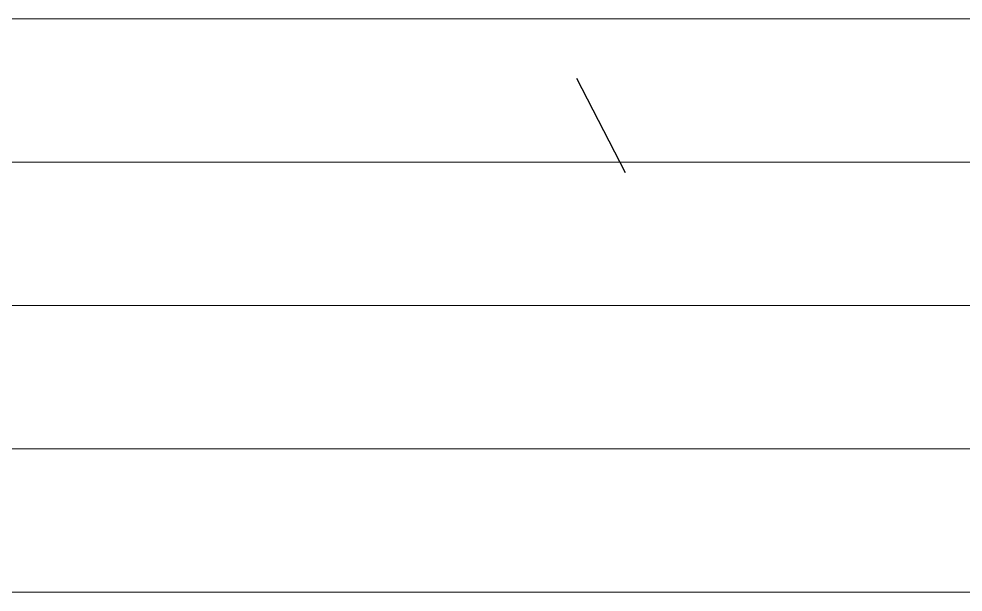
# Model space of a CAD drawing. Header units: millimetres. Extents: x 210628 to 232146, y -111309 to -91563.
# Drawn here: x 217767.6 to 217866.5, y -106485 to -106425 of the extents above; entities that cross this region are included whole.
import ezdxf

# ---------------------------------------------------------------- set-up
doc = ezdxf.new("R2010")
doc.units = ezdxf.units.MM
doc.layers.add('ahsap gor', color=24, linetype='Continuous', lineweight=20)
doc.layers.add('t_yazı', color=23, linetype='Continuous', lineweight=25)

msp = doc.modelspace()

# ---------------------------------------------------------------- linework, layer by layer
at = {"layer": 'ahsap gor'}
for p, q in [((217729.058, -106424.961, 0.002), (217971.055, -106424.961, 0.002)), ((217729.058, -106439.961, 0.002), (217971.055, -106439.961, 0.002)), ((217729.058, -106454.961, 0.002), (217971.055, -106454.961, 0.002)), ((217729.058, -106469.961, 0.002), (217971.055, -106469.961, 0.002)), ((217729.058, -106484.961, 0.002), (217971.055, -106484.961, 0.002))]:
    msp.add_line(p, q, dxfattribs=at)
at = {"layer": 't_yazı', "elevation": 0.002}
msp.add_lwpolyline([(217825.979, -106431.178), (217831.073, -106441.036)], dxfattribs=at)

doc.saveas('drawing.dxf')
